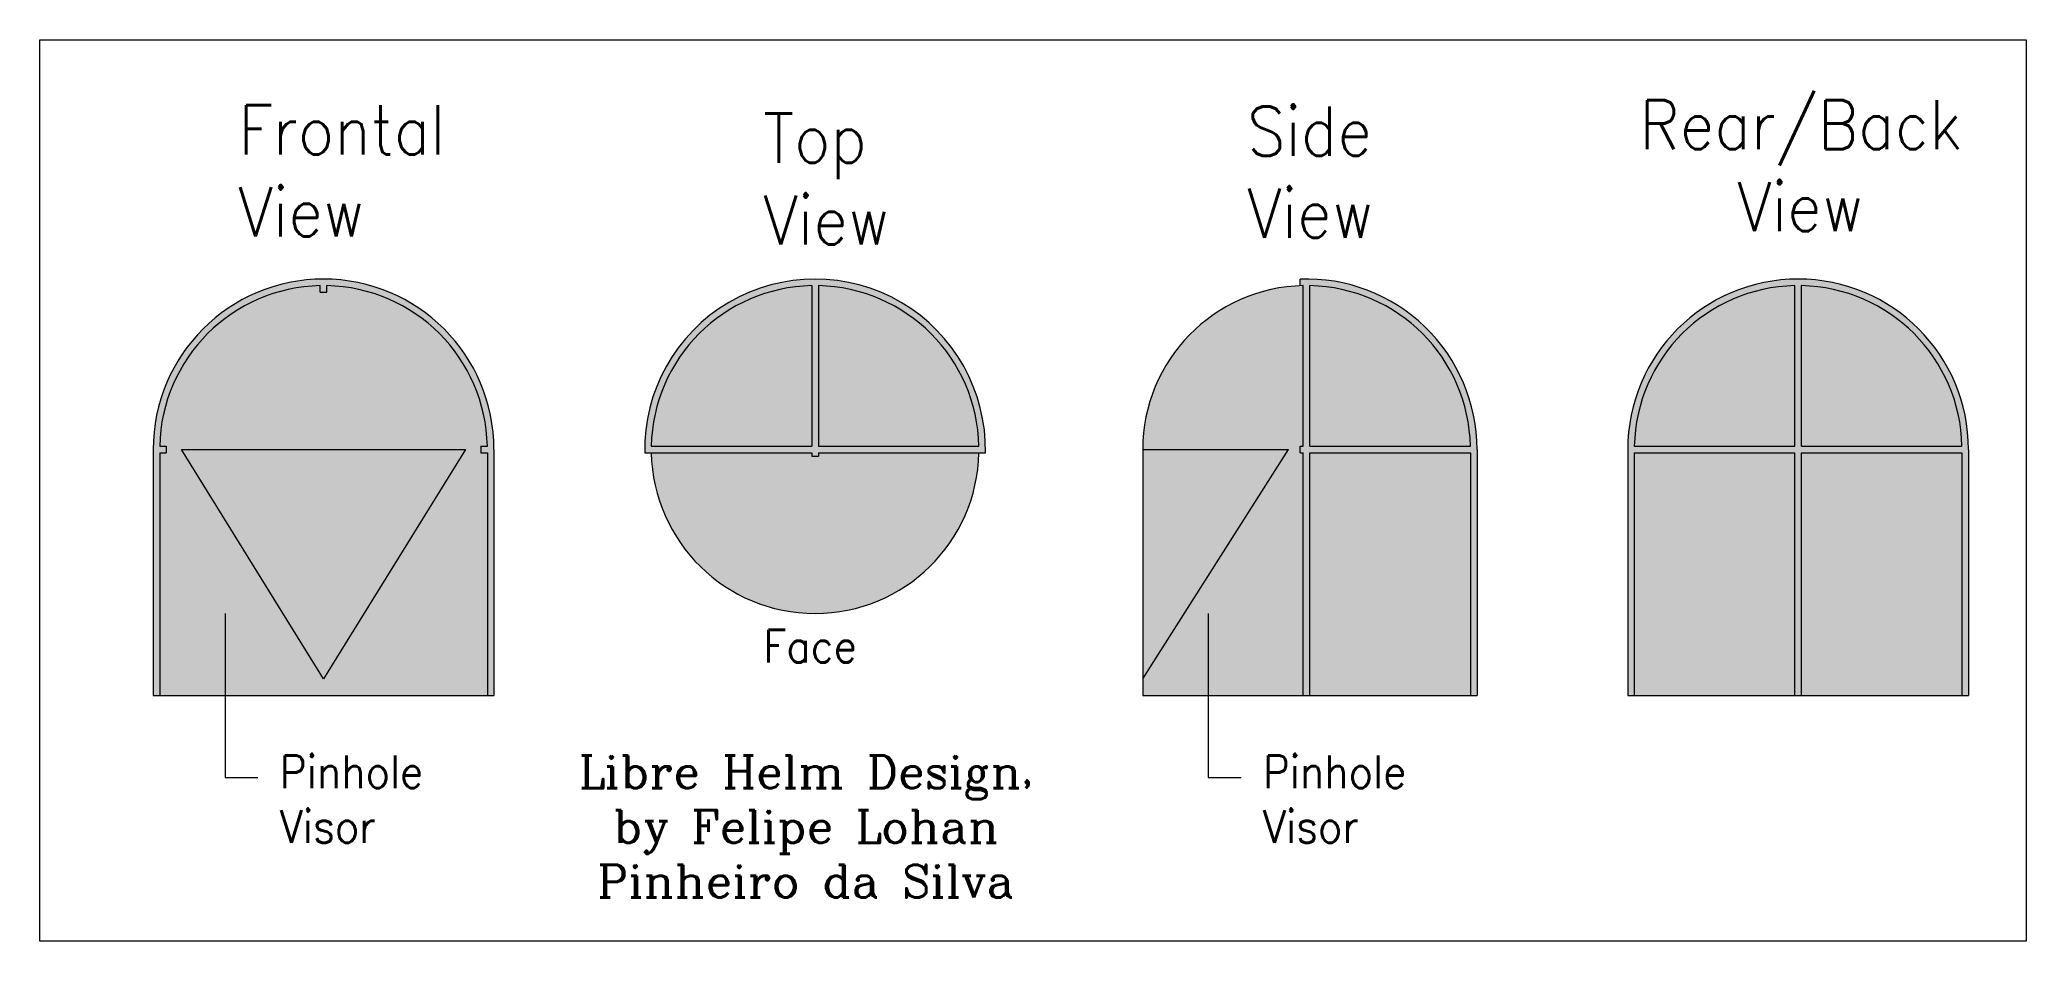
# Model space of a CAD drawing. Extents: x -173 to 1039, y -300 to 250.
import ezdxf

# ---------------------------------------------------------------- set-up
doc = ezdxf.new("R2010")
doc.units = 0
doc.layers.get('0').update_dxf_attribs({"linetype": 'CONTINUOUS', "lineweight": 0})
doc.layers.add('Metal_Hatch', color=253, linetype='CONTINUOUS', lineweight=0, true_color=0x999999)
doc.layers.add('Visor', color=7, linetype='CONTINUOUS', lineweight=0, true_color=0x020202)
doc.layers.add('Metal_outline', color=250, linetype='CONTINUOUS', lineweight=0)
doc.styles.add('romanc', font='romanc')
doc.styles.get("Standard").update_dxf_attribs({"font": 'standard'})

msp = doc.modelspace()

# ---------------------------------------------------------------- hatches: boundary and pattern name
at = {"layer": 'Metal_Hatch'}
h = msp.add_hatch(color=256, dxfattribs=at)
edge = h.paths.add_edge_path(flags=0)
edge.add_arc((0, 0), 104, 360, 180)
edge.add_line((-104, 1.371559116281063e-14), (-104, -150))
edge.add_line((-104, -150), (104, -150))
edge.add_line((104, -150), (104, -2.547181215950545e-14))
edge.add_line((-86.60254037844385, 0), (86.60254037844385, 0))
edge.add_line((86.60254037844385, 0), (0, -140))
edge.add_line((0, -140), (-86.60254037844386, 0))
h = msp.add_hatch(color=256, dxfattribs=at)
edge = h.paths.add_edge_path(flags=0)
edge.add_line((298, -3.999999999999984), (302, -3.999999999999984))
edge.add_line((302, -3.999999999999984), (302, -1.999999999999959))
edge.add_line((302, -1.999999999999959), (403.9807674524475, -1.999999999999967))
edge.add_arc((300, 0), 104, 358.8980901606629, 181.101909839337)
edge.add_line((196.0192325475524, -1.999999999999951), (298, -1.999999999999959))
edge.add_line((298, -1.999999999999958), (298, -3.999999999999984))
h = msp.add_hatch(color=256, dxfattribs=at)
edge = h.paths.add_edge_path(flags=0)
edge.add_line((596, 99.91996797437426), (596, 103.9230484541329))
edge.add_arc((600, 0), 104, 360, 92.20422750397199, ccw=False)
edge.add_line((704, 0), (704, -150))
edge.add_line((704, -150), (500, -150))
edge.add_line((500, -150), (500, -140))
edge.add_line((500, -140), (588.8972745734184, 0))
edge.add_line((588.8972745734184, 0), (500, 0))
edge.add_arc((600, 0), 100, 92.29244277595592, 180, ccw=False)
h = msp.add_hatch(color=256, dxfattribs=at)
edge = h.paths.add_edge_path(flags=0)
edge.add_arc((900, 0), 104, 360, 180)
edge.add_line((796, 1.371559116281063e-14), (796, -150))
edge.add_line((796, -150), (1004, -150))
edge.add_line((1004, -150), (1004, -2.547181215950545e-14))
h = msp.add_hatch(color=256, dxfattribs=at)
edge = h.paths.add_edge_path(flags=0)
edge.add_arc((300, 0), 100, 181.1459919983886, 358.8540080016114)
edge.add_line((399.9799979995999, -1.999999999999971), (302, -1.999999999999959))
edge.add_line((302, -1.999999999999959), (302, -3.999999999999984))
edge.add_line((302, -3.999999999999984), (298, -3.999999999999984))
edge.add_line((298, -3.999999999999984), (298, -1.999999999999959))
edge.add_line((298, -1.999999999999959), (200.0200020004001, -2.000000000000023))
at = {"layer": 'Metal_outline'}
h = msp.add_hatch(dxfattribs=at)
h.set_pattern_fill('hex', color=256, scale=0.25, style=0)
h.set_pattern_definition([])
h.paths.add_polyline_path([(86.60254037844385, 0), (0, -140), (-86.60254037844385, 0)], flags=0)
h = msp.add_hatch(dxfattribs=at)
h.set_pattern_fill('hex', color=256, scale=0.25, style=0)
h.set_pattern_definition([])
h.paths.add_polyline_path([(588.8972745734184, 0), (500, 1.224606353822377e-14), (500, -140)], flags=0)
at = {"layer": 'Visor'}
for points in [[(-86.60254037844385, 0), (86.60254037844385, 0), (0, -140)], [(500, -140), (588.8972745734184, 0), (500, 0)]]:
    msp.add_hatch(color=256, dxfattribs=at).paths.add_polyline_path(points, flags=0)

# ---------------------------------------------------------------- linework, layer by layer
for p, q in [((-173.2050807568877, -300), (-173.2050807568877, 250)), ((-173.2050807568877, 250), (1039.230484541326, 250)), ((1039.230484541326, 250), (1039.230484541326, -300)), ((-60, -100), (-60, -200)), ((540, -100), (540, -200)), ((-60, -200), (-40, -200)), ((540, -200), (560, -200)), ((1039.230484541326, -300), (-173.2050807568877, -300))]:
    msp.add_line(p, q)
at = {"layer": 'Metal_outline'}
for p, q in [((-1.999999999999994, 96), (-2, 99.97999799959989)), ((2.000000000000006, 96), (1.999999999999986, 99.97999799959992)), ((298, 100), (298, 2.000000000000013)), ((302, 100), (302, 2.000000000000012)), ((596, 99.91996797437426), (596, 103.9230484541329)), ((598, 2), (598, 99.97999799960024)), ((602, 2), (602, 99.97999799960024)), ((898, 1.999999999999867), (898, 99.97999799959847)), ((902, 1.999999999999864), (902, 99.9799979995995)), ((-1.999999999999994, 96), (2.000000000000006, 96)), ((-104, 1.371559116281063e-14), (-104, -150)), ((-99.9799979995999, 2.000000000000007), (-95.99999999999999, 2)), ((-95.99999999999999, 2), (-95.99999999999999, -2)), ((-86.60254037844385, 0), (86.60254037844385, 0)), ((0, -140), (-86.60254037844386, 0)), ((86.60254037844385, 0), (0, -140)), ((96.00000000000001, 2), (96.00000000000001, -2)), ((96.00000000000001, 2), (99.9799979995999, 1.999999999999986)), ((200.0200020004, 2.00000000000004), (298, 2.000000000000013)), ((302, 2.000000000000012), (399.9799979995998, 1.999999999999985)), ((500, 1.224606353822377e-14), (500, -150)), ((500, -140), (588.8972745734184, 0)), ((500, 0), (588.8972745734184, 0)), ((596, -2), (596, 2)), ((596, 2), (598, 2)), ((602, 2), (699.9799979996001, 2.000000000000001)), ((704, 0), (704, -150)), ((796, 1.371559116281063e-14), (796, -150)), ((800.0200020004004, 1.999999999999953), (898, 1.999999999999867)), ((902, 1.999999999999864), (999.9799979995995, 1.999999999999777)), ((-100, -2), (-100, -150)), ((-100, -2), (-95.99999999999999, -2)), ((96.00000000000001, -2), (100, -2)), ((100, -2), (100, -150)), ((104, -2.547181215950545e-14), (104, -150)), ((196.0192325475524, -1.999999999999951), (298, -1.999999999999959)), ((298, -1.999999999999958), (298, -3.999999999999984)), ((298, -3.999999999999984), (302, -3.999999999999984)), ((302, -1.999999999999959), (403.9807674524475, -1.999999999999967)), ((302, -1.999999999999959), (302, -3.999999999999984)), ((596, -2), (598, -2)), ((598, -150), (598, -2)), ((602, -2.000000000000002), (700, -2.00000000000003)), ((602, -150), (602, -2.000000000000002)), ((700, -2.00000000000003), (700, -150)), ((800, -2), (800, -150)), ((800, -2), (898, -2)), ((898, -150), (898, -2)), ((902, -150), (902.0000000000001, -2)), ((902, -2), (1000, -2)), ((1000, -2), (1000, -150)), ((1004, -2.547181215950545e-14), (1004, -150)), ((-104, -150), (104, -150)), ((500, -150), (704, -150)), ((796, -150), (1004, -150))]:
    msp.add_line(p, q, dxfattribs=at)
for centre, radius, start, end in [((0, 0), 104, 360, 180), ((0, 0), 100, 91.14599199838858, 178.8540080016114), ((0, 0), 100, 1.145991998388592, 88.85400800161142), ((300, 0), 104, 358.8980901606629, 181.101909839337), ((300, 0), 100, 91.1459919983886, 178.8540080016114), ((300, 0), 100, 1.145991998388585, 88.85400800161138), ((600, 0), 100, 91.1459919983886, 180), ((600, 0), 104, 360, 92.20422750397204), ((600, 0), 100, 1.145991998388591, 88.85400800161142), ((900, 0), 104, 360, 180), ((900, 0), 100, 91.14599199838861, 178.8540080016114), ((900, 0), 100, 1.145991998388469, 88.85400800161142), ((300, 0), 100, 181.1459919983886, 358.8540080016114)]:
    msp.add_arc(centre, radius, start, end, dxfattribs=at)

# ---------------------------------------------------------------- texts
for s, insert, char_height, width, attachment_point in [('Rear/Back\\PView', (901.5088996339335, 173.1803451720483), 30, 200.0000000000056, 5), ('Frontal\\PView', (-51.96152422706626, 210), 30, 136.6666666666694, 1), ('Side\\PView', (563.7019594779764, 209.2530001092488), 30, 83.33333333333474, 1), ('Top\\PView', (268.467875173176, 205), 30, 83.33333333333474, 1), ('Face', (268.467875173176, -110), 20, 53.3333333333352, 1), ('Pinhole\\PVisor', (-26.65562913907533, -186.5894039735273), 20, 88.88888888889137, 1), ('Pinhole\\PVisor', (573.3443708609246, -186.5894039735273), 20, 88.88888888889137, 1)]:
    msp.add_mtext(s, dxfattribs=dict(insert=insert, char_height=char_height, width=width, attachment_point=attachment_point))
at = {"insert": (294.4486372867091, -230), "char_height": 20, "width": 354.5238511111111, "attachment_point": 5, "style": 'romanc'}
msp.add_mtext('Libre Helm Design,\\Pby Felipe Lohan\\PPinheiro da Silva\\P', dxfattribs=at)

doc.saveas('drawing.dxf')
